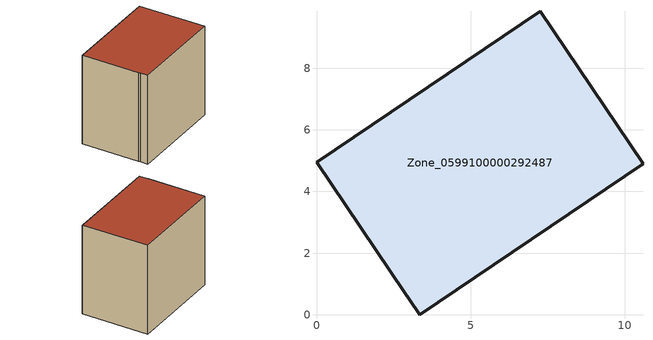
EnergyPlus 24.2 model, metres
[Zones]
Zone_0599100000292487
 floor ground (C_G): 3,0.51 2.86,0.71 0,4.94 7.25,9.85 10.59,4.89 3.35,0 z0
 wall outside (C_F): 3.35,0 10.59,4.89 7.25,9.85 0,4.94 2.86,0.71 3,0.51 3.35,0 z0:8.12
 roof outside (C_R): 2.86,0.71 3,0.51 3.35,0 10.59,4.89 7.25,9.85 0,4.94 z8.12
[BUILDING]
Pand.0599100000292487: North Axis=0; Terrain=City; Loads Convergence Tolerance Value=0.04; Temperature Convergence Tolerance Value=0.4; Solar Distribution=FullExterior; Maximum Number of Warmup Days=25; Minimum Number of Warmup Days=1
[Site:Location]
Rotterdam.The.Hague.AP_ZH_NLD Design_Conditions: Latitude=51.96; Longitude=4.45; Time Zone=1; Elevation=-4.5
[SITE:GROUNDTEMPERATURE:BUILDINGSURFACE]
18, 18, 18, 18, 18, 18, 18, 18, 18, 18, 18, 18
[MATERIAL] Thermal Absorptance=0.9; Solar Absorptance=0.7; Visible Absorptance=0.7
Name | Roughness | Thickness | Conductivity | Density | Specific Heat
G.TI.1965-1974 | MediumSmooth | 0.15 | 0.882353 | 540 | 1210
F.TI.1965-1974 | Rough | 0.3 | 0.697674 | 1920 | 840
R.TI.1965-1974 | MediumRough | 0.2 | 0.232558 | 1500 | 1000
[CONSTRUCTION]
C_G: G.TI.1965-1974
C_F: F.TI.1965-1974
C_R: R.TI.1965-1974
[ZONE]
Zone_0599100000292487: Type=1; Multiplier=1; Ceiling Height=Autocalculate; Volume=Autocalculate; Floor Area=autocalculate; Part of Total Floor Area=Yes
[ZONEINFILTRATION:DESIGNFLOWRATE]
Infil_Zone_0599100000292487: Zone or ZoneList or Space or SpaceList=Zone_0599100000292487; Schedule=AlwaysOn; Design Flow Rate Calculation Method=Flow/Area; Flow Rate per Floor Area=0.003; Constant Term Coefficient=1; Temperature Term Coefficient=0; Velocity Term Coefficient=0; Velocity Squared Term Coefficient=0
[HVACTEMPLATE:ZONE:IDEALLOADSAIRSYSTEM]
Zone_0599100000292487: Maximum Heating Supply Air Temperature=50; Minimum Cooling Supply Air Temperature=13; Maximum Heating Supply Air Humidity Ratio=0.0156; Minimum Cooling Supply Air Humidity Ratio=0.0077; Heating Limit=NoLimit; Cooling Limit=NoLimit; Dehumidification Control Type=ConstantSensibleHeatRatio; Cooling Sensible Heat Ratio=0.7; Dehumidification Setpoint=60; Humidification Control Type=None; Humidification Setpoint=30; Outdoor Air Method=None; Outdoor Air Flow Rate per Person=0.00944; Outdoor Air Flow Rate per Zone Floor Area=0; Outdoor Air Flow Rate per Zone=0; Demand Controlled Ventilation Type=None; Outdoor Air Economizer Type=NoEconomizer; Heat Recovery Type=None; Sensible Heat Recovery Effectiveness=0.7; Latent Heat Recovery Effectiveness=0.65
[ZONECONTROL:THERMOSTAT]
ThermostatControl_Zone_0599100000292487: Zone or ZoneList=Zone_0599100000292487; Control Type Schedule=DualSetpointControlType; Control 1=Thermostat_Zone_0599100000292487; Temperature Difference Between Cutout And Setpoint=0
[THERMOSTATSETPOINT:DUALSETPOINT]
Thermostat_Zone_0599100000292487: Heating Setpoint Temperature Schedule=HeatingSetpoint_Zone_0599100000292487; Cooling Setpoint Temperature Schedule=CoolingSetpoint_Zone_0599100000292487
[SCHEDULE:COMPACT]
HeatingSetpoint_Zone_0599100000292487: Through: 12/31, For: AllDays, Until: 24:00, 21
CoolingSetpoint_Zone_0599100000292487: Through: 12/31, For: AllDays, Until: 24:00, 24
DualSetpointControlType: Through: 12/31, For: AllDays, Until: 24:00, 4
AlwaysOn: Through: 12/31, For: AllDays, Until: 24:00, 1
